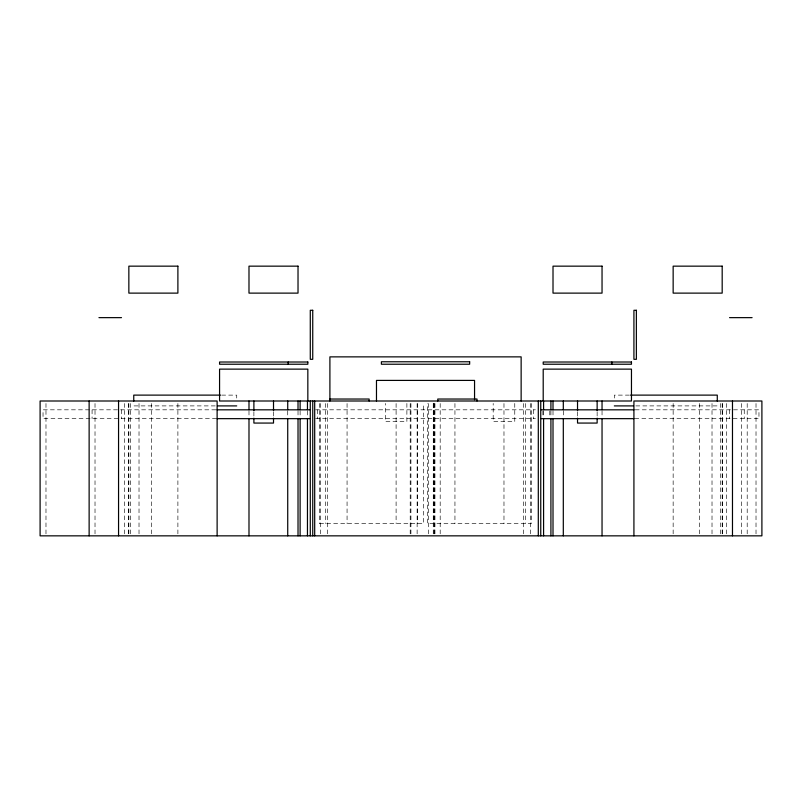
<?xml version="1.0" encoding="UTF-8"?>
<svg xmlns="http://www.w3.org/2000/svg" width="802" height="802" viewBox="0 0 802 802"><rect width="100%" height="100%" fill="white"/><g stroke="black" fill="none" stroke-linecap="round" stroke-linejoin="round"><path stroke-width="0.6" stroke-dasharray="4.01 3.01" d="M221.653 395.115L236.73 395.115L236.73 399.907M629.39 395.115L614.302 395.115L614.302 399.907M215.237 405.902L133.754 405.902L133.754 403.506M635.806 405.902L717.279 405.902L717.279 403.506M215.828 409.822L43.037 409.822L43.037 418.654L215.828 418.654M315.587 409.822L535.445 409.822M635.214 409.822L758.963 409.822L758.963 418.654L635.214 418.654M315.587 418.654L535.445 418.654M319.617 523.586L423.546 523.586L423.556 403.506M756.015 403.496L756.015 535.846M747.193 403.496L747.193 535.846M744.246 409.822L744.246 418.654M741.309 403.496L741.309 534.603M729.539 409.822L729.539 418.654M726.592 403.496L726.592 535.846M722.682 403.496L722.682 535.846M722.181 403.496L722.181 535.846M720.346 403.496L720.346 534.603M712.016 403.496L712.016 534.603M699.625 403.496L699.625 535.846M673.149 403.496L673.149 535.846M602.041 410.985L602.041 417.23M597.139 412.038L597.139 416.94M577.53 412.038L577.53 416.94M563.305 410.985L563.305 417.23M553.009 410.985L553.009 417.23M550.914 410.985L550.914 417.23M549.801 410.985L549.801 417.23M543.586 410.985L543.586 417.23M542.874 410.985L542.874 417.23M533.4 409.822L533.4 418.654M531.435 403.506L531.435 523.586L427.496 523.586L427.476 403.506M530.453 403.496L530.453 535.846M525.551 403.506L525.551 523.586M523.586 403.496L523.586 535.846M514.764 403.426L514.764 421.591L493.19 421.591L493.19 403.426M503.977 403.506L503.977 523.586M454.945 403.506L454.945 523.586M440.188 403.496L440.188 534.603M434.955 403.496L434.955 534.603M434.644 403.496L434.644 534.603M433.982 403.496L433.982 534.603M433.361 403.506L433.361 523.586M433.26 403.496L433.26 534.603M428.398 403.496L428.398 534.603M417.672 403.506L417.672 523.586M417.13 403.496L417.13 534.603M410.925 403.496L410.925 534.603M410.203 403.496L410.203 534.603M406.885 403.426L406.885 421.591L385.311 421.591L385.311 403.426M396.098 403.506L396.098 523.586M347.065 403.506L347.065 523.586M327.447 403.496L327.447 535.846M325.482 403.506L325.482 523.586M320.579 403.496L320.579 535.846M319.597 403.506L319.597 523.586M317.642 409.822L317.642 418.654M307.457 410.985L307.457 417.23M300.118 410.985L300.118 417.23M298.023 410.985L298.023 417.23M287.728 410.985L287.728 417.23M273.512 412.038L273.512 416.94M253.893 412.038L253.893 416.94M248.991 410.985L248.991 417.23M177.894 403.496L177.894 534.603M151.408 403.496L151.408 535.846M139.017 403.496L139.017 534.603M130.696 403.496L130.696 534.603M128.851 403.496L128.851 535.846M128.35 403.496L128.35 535.846M124.44 403.496L124.44 535.846M121.503 409.822L121.503 418.654M95.017 403.496L95.017 535.846M92.08 409.822L92.08 418.654M45.985 403.496L45.985 535.846"/><path stroke-width="1.2" d="M98.947 317.642L121.503 317.642M729.539 317.642L752.096 317.642M220.44 395.115L133.754 395.115L133.754 401.11M630.593 395.115L717.279 395.115L717.279 401.11M329.903 399.035L369.131 399.035L369.131 401M217.903 405.902L236.73 405.902M614.302 405.902L633.129 405.902M217.071 409.822L309.742 409.822M541.3 409.822L633.961 409.822M217.071 418.654L309.742 418.654M541.3 418.654L633.961 418.654M732.477 401L732.477 535.846M633.921 535.846L633.921 401L761.9 401L761.9 535.846L40.1 535.846L40.1 401L217.121 401L217.121 535.846M611.856 362.013L611.856 364.228M602.041 401L602.041 409.742M602.041 418.484L602.041 535.846M597.139 401L597.139 410.804M597.139 418.163L597.139 423.065L577.53 423.065L577.53 418.163M577.53 401L577.53 410.804M563.305 401L563.305 409.742M563.305 418.484L563.305 535.846M553.009 401L553.009 409.742M553.009 418.484L553.009 535.846M550.914 401L550.914 409.742M550.914 418.484L550.914 535.846M543.586 401L543.586 409.742M543.586 418.484L543.586 535.846M543.205 401L543.205 369.131L631.465 369.131L631.465 401L219.568 401L219.568 369.131L307.838 369.131L307.838 401M540.748 401L540.748 535.846M538.302 401L538.302 535.846M521.14 401L521.14 356.87L329.903 356.87L329.903 401M477.01 401L477.01 399.035L437.782 399.035L437.782 401M474.553 399.787L474.553 380.409L376.479 380.409L376.479 401M314.695 401L314.695 535.846M312.74 401L312.74 535.846M310.284 401L310.284 535.846M307.457 401L307.457 409.742M307.457 418.484L307.457 535.846M300.118 401L300.118 409.742M300.118 418.484L300.118 535.846M298.023 401L298.023 409.742M298.023 418.484L298.023 535.846M288.219 362.013L288.219 364.228M287.728 401L287.728 409.742M287.728 418.484L287.728 535.846M273.512 401L273.512 410.804M273.512 418.163L273.512 423.065L253.893 423.065L253.893 418.163M253.893 401L253.893 410.804M248.991 401L248.991 409.742M248.991 418.484L248.991 535.846M118.556 401L118.556 535.846M89.132 401L89.132 535.846M177.894 266.154L128.851 266.154L128.851 293.121L177.894 293.121L177.894 266.154M298.023 266.154L248.991 266.154L248.991 293.121L298.023 293.121L298.023 266.154M602.041 266.154L553.009 266.154L553.009 293.121L602.041 293.121L602.041 266.154M722.181 266.154L673.149 266.154L673.149 293.121L722.181 293.121L722.181 266.154M312.74 310.284L310.284 310.284L310.284 359.316L312.74 359.316L312.74 310.284M636.367 310.284L633.921 310.284L633.921 359.316L636.367 359.316L636.367 310.284M469.651 361.772L381.391 361.772L381.391 364.228L469.651 364.228L469.651 361.772M307.838 362.013L219.568 362.013L219.568 364.228L307.838 364.228L307.838 362.013M631.465 362.013L543.205 362.013L543.205 364.228L631.465 364.228L631.465 362.013"/></g></svg>
